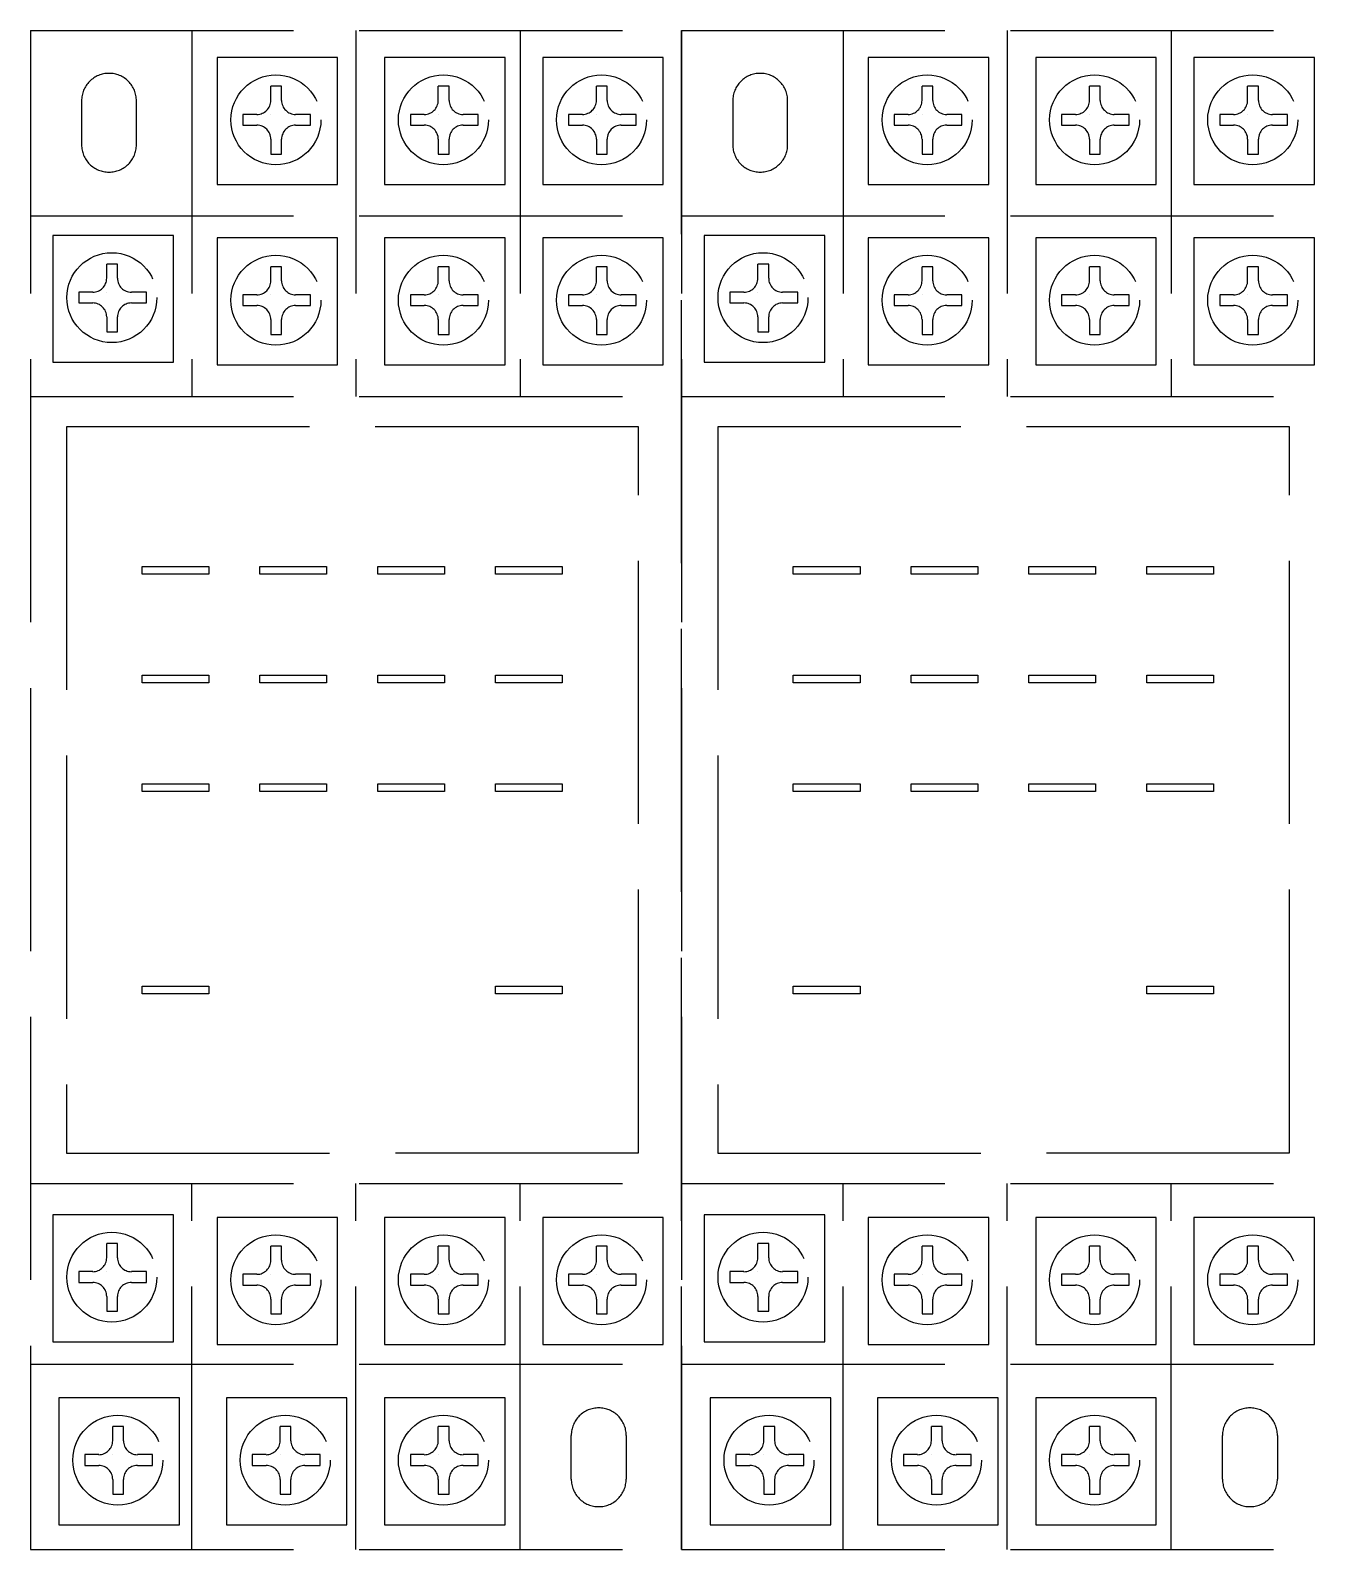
# Model space of a CAD drawing. Extents: x 384754 to 385554, y 356566 to 358766.
# Drawn here: x 385335.1 to 385394.1, y 357571.2 to 357640.5 of the extents above; entities that cross this region are included whole.
import ezdxf

# ---------------------------------------------------------------- set-up
doc = ezdxf.new("R2010")
doc.units = 0
doc.header["$MEASUREMENT"] = 0
doc.linetypes.add('ACAD_ISO02W100', pattern=[15, 12, -3])
doc.layers.add('文字', color=3, linetype='Continuous')

msp = doc.modelspace()

# ---------------------------------------------------------------- linework, layer by layer
at = {"layer": '文字', "color": 0, "linetype": 'ACAD_ISO02W100'}
for p, q in [((385335.089, 357640.544), (385335.089, 357571.244)), ((385335.089, 357640.544), (385364.789, 357640.544)), ((385342.454, 357640.544), (385342.454, 357623.851)), ((385349.939, 357640.544), (385349.939, 357623.851)), ((385357.425, 357640.544), (385357.425, 357623.851)), ((385364.789, 357571.244), (385364.789, 357640.544)), ((385364.789, 357640.544), (385364.789, 357571.244)), ((385364.789, 357640.544), (385394.489, 357640.544)), ((385372.154, 357640.544), (385372.154, 357623.851)), ((385379.639, 357640.544), (385379.639, 357623.851)), ((385387.125, 357640.544), (385387.125, 357623.851)), ((385346.547, 357637.994), (385346.055, 357637.994)), ((385346.055, 357637.348), (385346.055, 357637.994)), ((385346.547, 357637.348), (385346.547, 357637.994)), ((385354.185, 357637.994), (385353.692, 357637.994)), ((385353.692, 357637.348), (385353.692, 357637.994)), ((385354.185, 357637.348), (385354.185, 357637.994)), ((385361.397, 357637.994), (385360.905, 357637.994)), ((385360.905, 357637.348), (385360.905, 357637.994)), ((385361.397, 357637.348), (385361.397, 357637.994)), ((385376.247, 357637.994), (385375.755, 357637.994)), ((385375.755, 357637.348), (385375.755, 357637.994)), ((385376.247, 357637.348), (385376.247, 357637.994)), ((385383.885, 357637.994), (385383.392, 357637.994)), ((385383.392, 357637.348), (385383.392, 357637.994)), ((385383.885, 357637.348), (385383.885, 357637.994)), ((385391.097, 357637.994), (385390.605, 357637.994)), ((385390.605, 357637.348), (385390.605, 357637.994)), ((385391.097, 357637.348), (385391.097, 357637.994)), ((385345.418, 357636.712), (385344.781, 357636.712)), ((385344.781, 357636.712), (385344.781, 357636.219)), ((385346.055, 357636.712), (385346.055, 357636.712)), ((385347.872, 357636.712), (385347.183, 357636.712)), ((385347.872, 357636.219), (385347.872, 357636.712)), ((385353.056, 357636.712), (385352.419, 357636.712)), ((385352.419, 357636.712), (385352.419, 357636.219)), ((385353.692, 357636.712), (385353.692, 357636.712)), ((385355.51, 357636.712), (385354.821, 357636.712)), ((385355.51, 357636.219), (385355.51, 357636.712)), ((385360.268, 357636.712), (385359.631, 357636.712)), ((385359.631, 357636.712), (385359.631, 357636.219)), ((385360.905, 357636.712), (385360.905, 357636.712)), ((385362.722, 357636.712), (385362.033, 357636.712)), ((385362.722, 357636.219), (385362.722, 357636.712)), ((385375.118, 357636.712), (385374.481, 357636.712)), ((385374.481, 357636.712), (385374.481, 357636.219)), ((385375.755, 357636.712), (385375.755, 357636.712)), ((385377.572, 357636.712), (385376.883, 357636.712)), ((385377.572, 357636.219), (385377.572, 357636.712)), ((385382.756, 357636.712), (385382.119, 357636.712)), ((385382.119, 357636.712), (385382.119, 357636.219)), ((385383.392, 357636.712), (385383.392, 357636.712)), ((385385.21, 357636.712), (385384.521, 357636.712)), ((385385.21, 357636.219), (385385.21, 357636.712)), ((385389.968, 357636.712), (385389.331, 357636.712)), ((385389.331, 357636.712), (385389.331, 357636.219)), ((385390.605, 357636.712), (385390.605, 357636.712)), ((385392.422, 357636.712), (385391.733, 357636.712)), ((385392.422, 357636.219), (385392.422, 357636.712)), ((385344.781, 357636.219), (385345.418, 357636.219)), ((385347.183, 357636.219), (385347.872, 357636.219)), ((385352.419, 357636.219), (385353.056, 357636.219)), ((385354.821, 357636.219), (385355.51, 357636.219)), ((385359.631, 357636.219), (385360.268, 357636.219)), ((385362.033, 357636.219), (385362.722, 357636.219)), ((385374.481, 357636.219), (385375.118, 357636.219)), ((385376.883, 357636.219), (385377.572, 357636.219)), ((385382.119, 357636.219), (385382.756, 357636.219)), ((385384.521, 357636.219), (385385.21, 357636.219)), ((385389.331, 357636.219), (385389.968, 357636.219)), ((385391.733, 357636.219), (385392.422, 357636.219)), ((385346.055, 357635.583), (385346.055, 357634.903)), ((385346.547, 357634.903), (385346.547, 357635.583)), ((385353.692, 357635.583), (385353.692, 357634.903)), ((385354.185, 357634.903), (385354.185, 357635.583)), ((385360.905, 357635.583), (385360.905, 357634.903)), ((385361.397, 357634.903), (385361.397, 357635.583)), ((385375.755, 357635.583), (385375.755, 357634.903)), ((385376.247, 357634.903), (385376.247, 357635.583)), ((385383.392, 357635.583), (385383.392, 357634.903)), ((385383.885, 357634.903), (385383.885, 357635.583)), ((385390.605, 357635.583), (385390.605, 357634.903)), ((385391.097, 357634.903), (385391.097, 357635.583)), ((385346.055, 357634.903), (385346.547, 357634.903)), ((385353.692, 357634.903), (385354.185, 357634.903)), ((385360.905, 357634.903), (385361.397, 357634.903)), ((385375.755, 357634.903), (385376.247, 357634.903)), ((385383.392, 357634.903), (385383.885, 357634.903)), ((385390.605, 357634.903), (385391.097, 357634.903)), ((385335.089, 357632.078), (385364.789, 357632.078)), ((385364.789, 357632.078), (385394.489, 357632.078)), ((385339.061, 357629.885), (385338.569, 357629.885)), ((385338.569, 357629.239), (385338.569, 357629.885)), ((385339.061, 357629.239), (385339.061, 357629.885)), ((385346.547, 357629.766), (385346.055, 357629.766)), ((385346.055, 357629.12), (385346.055, 357629.766)), ((385346.547, 357629.12), (385346.547, 357629.766)), ((385354.185, 357629.766), (385353.692, 357629.766)), ((385353.692, 357629.12), (385353.692, 357629.766)), ((385354.185, 357629.12), (385354.185, 357629.766)), ((385361.397, 357629.766), (385360.905, 357629.766)), ((385360.905, 357629.12), (385360.905, 357629.766)), ((385361.397, 357629.12), (385361.397, 357629.766)), ((385368.761, 357629.885), (385368.269, 357629.885)), ((385368.269, 357629.239), (385368.269, 357629.885)), ((385368.761, 357629.239), (385368.761, 357629.885)), ((385376.247, 357629.766), (385375.755, 357629.766)), ((385375.755, 357629.12), (385375.755, 357629.766)), ((385376.247, 357629.12), (385376.247, 357629.766)), ((385383.885, 357629.766), (385383.392, 357629.766)), ((385383.392, 357629.12), (385383.392, 357629.766)), ((385383.885, 357629.12), (385383.885, 357629.766)), ((385391.097, 357629.766), (385390.605, 357629.766)), ((385390.605, 357629.12), (385390.605, 357629.766)), ((385391.097, 357629.12), (385391.097, 357629.766)), ((385337.933, 357628.603), (385337.296, 357628.603)), ((385337.296, 357628.603), (385337.296, 357628.111)), ((385338.569, 357628.603), (385338.569, 357628.603)), ((385340.387, 357628.603), (385339.698, 357628.603)), ((385340.387, 357628.111), (385340.387, 357628.603)), ((385345.418, 357628.484), (385344.781, 357628.484)), ((385344.781, 357628.484), (385344.781, 357627.992)), ((385346.055, 357628.484), (385346.055, 357628.484)), ((385347.872, 357628.484), (385347.183, 357628.484)), ((385347.872, 357627.992), (385347.872, 357628.484)), ((385353.056, 357628.484), (385352.419, 357628.484)), ((385352.419, 357628.484), (385352.419, 357627.992)), ((385353.692, 357628.484), (385353.692, 357628.484)), ((385355.51, 357628.484), (385354.821, 357628.484)), ((385355.51, 357627.992), (385355.51, 357628.484)), ((385360.268, 357628.484), (385359.631, 357628.484)), ((385359.631, 357628.484), (385359.631, 357627.992)), ((385360.905, 357628.484), (385360.905, 357628.484)), ((385362.722, 357628.484), (385362.033, 357628.484)), ((385362.722, 357627.992), (385362.722, 357628.484)), ((385367.633, 357628.603), (385366.996, 357628.603)), ((385366.996, 357628.603), (385366.996, 357628.111)), ((385368.269, 357628.603), (385368.269, 357628.603)), ((385370.087, 357628.603), (385369.398, 357628.603)), ((385370.087, 357628.111), (385370.087, 357628.603)), ((385375.118, 357628.484), (385374.481, 357628.484)), ((385374.481, 357628.484), (385374.481, 357627.992)), ((385375.755, 357628.484), (385375.755, 357628.484)), ((385377.572, 357628.484), (385376.883, 357628.484)), ((385377.572, 357627.992), (385377.572, 357628.484)), ((385382.756, 357628.484), (385382.119, 357628.484)), ((385382.119, 357628.484), (385382.119, 357627.992)), ((385383.392, 357628.484), (385383.392, 357628.484)), ((385385.21, 357628.484), (385384.521, 357628.484)), ((385385.21, 357627.992), (385385.21, 357628.484)), ((385389.968, 357628.484), (385389.331, 357628.484)), ((385389.331, 357628.484), (385389.331, 357627.992)), ((385390.605, 357628.484), (385390.605, 357628.484)), ((385392.422, 357628.484), (385391.733, 357628.484)), ((385392.422, 357627.992), (385392.422, 357628.484)), ((385337.296, 357628.111), (385337.933, 357628.111)), ((385339.698, 357628.111), (385340.387, 357628.111)), ((385344.781, 357627.992), (385345.418, 357627.992)), ((385347.183, 357627.992), (385347.872, 357627.992)), ((385352.419, 357627.992), (385353.056, 357627.992)), ((385354.821, 357627.992), (385355.51, 357627.992)), ((385359.631, 357627.992), (385360.268, 357627.992)), ((385362.033, 357627.992), (385362.722, 357627.992)), ((385366.996, 357628.111), (385367.633, 357628.111)), ((385369.398, 357628.111), (385370.087, 357628.111)), ((385374.481, 357627.992), (385375.118, 357627.992)), ((385376.883, 357627.992), (385377.572, 357627.992)), ((385382.119, 357627.992), (385382.756, 357627.992)), ((385384.521, 357627.992), (385385.21, 357627.992)), ((385389.331, 357627.992), (385389.968, 357627.992)), ((385391.733, 357627.992), (385392.422, 357627.992)), ((385338.569, 357627.474), (385338.569, 357626.794)), ((385339.061, 357626.794), (385339.061, 357627.474)), ((385346.055, 357627.355), (385346.055, 357626.675)), ((385346.547, 357626.675), (385346.547, 357627.355)), ((385353.692, 357627.355), (385353.692, 357626.675)), ((385354.185, 357626.675), (385354.185, 357627.355)), ((385360.905, 357627.355), (385360.905, 357626.675)), ((385361.397, 357626.675), (385361.397, 357627.355)), ((385368.269, 357627.474), (385368.269, 357626.794)), ((385368.761, 357626.794), (385368.761, 357627.474)), ((385375.755, 357627.355), (385375.755, 357626.675)), ((385376.247, 357626.675), (385376.247, 357627.355)), ((385383.392, 357627.355), (385383.392, 357626.675)), ((385383.885, 357626.675), (385383.885, 357627.355)), ((385390.605, 357627.355), (385390.605, 357626.675)), ((385391.097, 357626.675), (385391.097, 357627.355)), ((385338.569, 357626.794), (385339.061, 357626.794)), ((385346.055, 357626.675), (385346.547, 357626.675)), ((385353.692, 357626.675), (385354.185, 357626.675)), ((385360.905, 357626.675), (385361.397, 357626.675)), ((385368.269, 357626.794), (385368.761, 357626.794)), ((385375.755, 357626.675), (385376.247, 357626.675)), ((385383.392, 357626.675), (385383.885, 357626.675)), ((385390.605, 357626.675), (385391.097, 357626.675)), ((385335.089, 357623.851), (385364.789, 357623.851)), ((385364.789, 357623.851), (385394.489, 357623.851)), ((385335.089, 357587.938), (385364.789, 357587.938)), ((385342.454, 357571.244), (385342.454, 357587.938)), ((385349.939, 357571.244), (385349.939, 357587.938)), ((385357.425, 357571.244), (385357.425, 357587.938)), ((385364.789, 357587.938), (385394.489, 357587.938)), ((385372.154, 357571.244), (385372.154, 357587.938)), ((385379.639, 357571.244), (385379.639, 357587.938)), ((385387.125, 357571.244), (385387.125, 357587.938)), ((385339.061, 357585.204), (385338.569, 357585.204)), ((385338.569, 357584.559), (385338.569, 357585.204)), ((385339.061, 357584.559), (385339.061, 357585.204)), ((385346.547, 357585.085), (385346.055, 357585.085)), ((385346.055, 357584.44), (385346.055, 357585.085)), ((385346.547, 357584.44), (385346.547, 357585.085)), ((385354.185, 357585.085), (385353.692, 357585.085)), ((385353.692, 357584.44), (385353.692, 357585.085)), ((385354.185, 357584.44), (385354.185, 357585.085)), ((385361.397, 357585.085), (385360.905, 357585.085)), ((385360.905, 357584.44), (385360.905, 357585.085)), ((385361.397, 357584.44), (385361.397, 357585.085)), ((385368.761, 357585.204), (385368.269, 357585.204)), ((385368.269, 357584.559), (385368.269, 357585.204)), ((385368.761, 357584.559), (385368.761, 357585.204)), ((385376.247, 357585.085), (385375.755, 357585.085)), ((385375.755, 357584.44), (385375.755, 357585.085)), ((385376.247, 357584.44), (385376.247, 357585.085)), ((385383.885, 357585.085), (385383.392, 357585.085)), ((385383.392, 357584.44), (385383.392, 357585.085)), ((385383.885, 357584.44), (385383.885, 357585.085)), ((385391.097, 357585.085), (385390.605, 357585.085)), ((385390.605, 357584.44), (385390.605, 357585.085)), ((385391.097, 357584.44), (385391.097, 357585.085)), ((385337.933, 357583.923), (385337.296, 357583.923)), ((385337.296, 357583.923), (385337.296, 357583.43)), ((385338.569, 357583.923), (385338.569, 357583.923)), ((385340.387, 357583.923), (385339.698, 357583.923)), ((385340.387, 357583.43), (385340.387, 357583.923)), ((385367.633, 357583.923), (385366.996, 357583.923)), ((385366.996, 357583.923), (385366.996, 357583.43)), ((385368.269, 357583.923), (385368.269, 357583.923)), ((385370.087, 357583.923), (385369.398, 357583.923)), ((385370.087, 357583.43), (385370.087, 357583.923)), ((385337.296, 357583.43), (385337.933, 357583.43)), ((385339.698, 357583.43), (385340.387, 357583.43)), ((385345.418, 357583.804), (385344.781, 357583.804)), ((385344.781, 357583.804), (385344.781, 357583.311)), ((385344.781, 357583.311), (385345.418, 357583.311)), ((385346.055, 357583.804), (385346.055, 357583.804)), ((385347.872, 357583.804), (385347.183, 357583.804)), ((385347.183, 357583.311), (385347.872, 357583.311)), ((385347.872, 357583.311), (385347.872, 357583.804)), ((385353.056, 357583.804), (385352.419, 357583.804)), ((385352.419, 357583.804), (385352.419, 357583.311)), ((385352.419, 357583.311), (385353.056, 357583.311)), ((385353.692, 357583.804), (385353.692, 357583.804)), ((385355.51, 357583.804), (385354.821, 357583.804)), ((385354.821, 357583.311), (385355.51, 357583.311)), ((385355.51, 357583.311), (385355.51, 357583.804)), ((385360.268, 357583.804), (385359.631, 357583.804)), ((385359.631, 357583.804), (385359.631, 357583.311)), ((385359.631, 357583.311), (385360.268, 357583.311)), ((385360.905, 357583.804), (385360.905, 357583.804)), ((385362.722, 357583.804), (385362.033, 357583.804)), ((385362.033, 357583.311), (385362.722, 357583.311)), ((385362.722, 357583.311), (385362.722, 357583.804)), ((385366.996, 357583.43), (385367.633, 357583.43)), ((385369.398, 357583.43), (385370.087, 357583.43)), ((385375.118, 357583.804), (385374.481, 357583.804)), ((385374.481, 357583.804), (385374.481, 357583.311)), ((385374.481, 357583.311), (385375.118, 357583.311)), ((385375.755, 357583.804), (385375.755, 357583.804)), ((385377.572, 357583.804), (385376.883, 357583.804)), ((385376.883, 357583.311), (385377.572, 357583.311)), ((385377.572, 357583.311), (385377.572, 357583.804)), ((385382.756, 357583.804), (385382.119, 357583.804)), ((385382.119, 357583.804), (385382.119, 357583.311)), ((385382.119, 357583.311), (385382.756, 357583.311)), ((385383.392, 357583.804), (385383.392, 357583.804)), ((385385.21, 357583.804), (385384.521, 357583.804)), ((385384.521, 357583.311), (385385.21, 357583.311)), ((385385.21, 357583.311), (385385.21, 357583.804)), ((385389.968, 357583.804), (385389.331, 357583.804)), ((385389.331, 357583.804), (385389.331, 357583.311)), ((385389.331, 357583.311), (385389.968, 357583.311)), ((385390.605, 357583.804), (385390.605, 357583.804)), ((385392.422, 357583.804), (385391.733, 357583.804)), ((385391.733, 357583.311), (385392.422, 357583.311)), ((385392.422, 357583.311), (385392.422, 357583.804)), ((385338.569, 357582.794), (385338.569, 357582.114)), ((385339.061, 357582.114), (385339.061, 357582.794)), ((385346.055, 357582.675), (385346.055, 357581.995)), ((385346.547, 357581.995), (385346.547, 357582.675)), ((385353.692, 357582.675), (385353.692, 357581.995)), ((385354.185, 357581.995), (385354.185, 357582.675)), ((385360.905, 357582.675), (385360.905, 357581.995)), ((385361.397, 357581.995), (385361.397, 357582.675)), ((385368.269, 357582.794), (385368.269, 357582.114)), ((385368.761, 357582.114), (385368.761, 357582.794)), ((385375.755, 357582.675), (385375.755, 357581.995)), ((385376.247, 357581.995), (385376.247, 357582.675)), ((385383.392, 357582.675), (385383.392, 357581.995)), ((385383.885, 357581.995), (385383.885, 357582.675)), ((385390.605, 357582.675), (385390.605, 357581.995)), ((385391.097, 357581.995), (385391.097, 357582.675)), ((385338.569, 357582.114), (385339.061, 357582.114)), ((385346.055, 357581.995), (385346.547, 357581.995)), ((385353.692, 357581.995), (385354.185, 357581.995)), ((385360.905, 357581.995), (385361.397, 357581.995)), ((385368.269, 357582.114), (385368.761, 357582.114)), ((385375.755, 357581.995), (385376.247, 357581.995)), ((385383.392, 357581.995), (385383.885, 357581.995)), ((385390.605, 357581.995), (385391.097, 357581.995)), ((385335.089, 357579.71), (385364.789, 357579.71)), ((385364.789, 357579.71), (385394.489, 357579.71)), ((385339.335, 357576.858), (385338.842, 357576.858)), ((385338.842, 357576.212), (385338.842, 357576.858)), ((385339.335, 357576.212), (385339.335, 357576.858)), ((385346.972, 357576.858), (385346.48, 357576.858)), ((385346.48, 357576.212), (385346.48, 357576.858)), ((385346.972, 357576.212), (385346.972, 357576.858)), ((385354.185, 357576.858), (385353.692, 357576.858)), ((385353.692, 357576.212), (385353.692, 357576.858)), ((385354.185, 357576.212), (385354.185, 357576.858)), ((385369.035, 357576.858), (385368.542, 357576.858)), ((385368.542, 357576.212), (385368.542, 357576.858)), ((385369.035, 357576.212), (385369.035, 357576.858)), ((385376.672, 357576.858), (385376.18, 357576.858)), ((385376.18, 357576.212), (385376.18, 357576.858)), ((385376.672, 357576.212), (385376.672, 357576.858)), ((385383.885, 357576.858), (385383.392, 357576.858)), ((385383.392, 357576.212), (385383.392, 357576.858)), ((385383.885, 357576.212), (385383.885, 357576.858)), ((385338.206, 357575.576), (385337.569, 357575.576)), ((385337.569, 357575.576), (385337.569, 357575.083)), ((385338.842, 357575.576), (385338.842, 357575.576)), ((385340.66, 357575.576), (385339.971, 357575.576)), ((385340.66, 357575.083), (385340.66, 357575.576)), ((385345.843, 357575.576), (385345.207, 357575.576)), ((385345.207, 357575.576), (385345.207, 357575.083)), ((385346.48, 357575.576), (385346.48, 357575.576)), ((385348.298, 357575.576), (385347.609, 357575.576)), ((385348.298, 357575.083), (385348.298, 357575.576)), ((385353.056, 357575.576), (385352.419, 357575.576)), ((385352.419, 357575.576), (385352.419, 357575.083)), ((385353.692, 357575.576), (385353.692, 357575.576)), ((385355.51, 357575.576), (385354.821, 357575.576)), ((385355.51, 357575.083), (385355.51, 357575.576)), ((385367.906, 357575.576), (385367.269, 357575.576)), ((385367.269, 357575.576), (385367.269, 357575.083)), ((385368.542, 357575.576), (385368.542, 357575.576)), ((385370.36, 357575.576), (385369.671, 357575.576)), ((385370.36, 357575.083), (385370.36, 357575.576)), ((385375.543, 357575.576), (385374.907, 357575.576)), ((385374.907, 357575.576), (385374.907, 357575.083)), ((385376.18, 357575.576), (385376.18, 357575.576)), ((385377.998, 357575.576), (385377.309, 357575.576)), ((385377.998, 357575.083), (385377.998, 357575.576)), ((385382.756, 357575.576), (385382.119, 357575.576)), ((385382.119, 357575.576), (385382.119, 357575.083)), ((385383.392, 357575.576), (385383.392, 357575.576)), ((385385.21, 357575.576), (385384.521, 357575.576)), ((385385.21, 357575.083), (385385.21, 357575.576)), ((385337.569, 357575.083), (385338.206, 357575.083)), ((385339.971, 357575.083), (385340.66, 357575.083)), ((385345.207, 357575.083), (385345.843, 357575.083)), ((385347.609, 357575.083), (385348.298, 357575.083)), ((385352.419, 357575.083), (385353.056, 357575.083)), ((385354.821, 357575.083), (385355.51, 357575.083)), ((385367.269, 357575.083), (385367.906, 357575.083)), ((385369.671, 357575.083), (385370.36, 357575.083)), ((385374.907, 357575.083), (385375.543, 357575.083)), ((385377.309, 357575.083), (385377.998, 357575.083)), ((385382.119, 357575.083), (385382.756, 357575.083)), ((385384.521, 357575.083), (385385.21, 357575.083)), ((385338.842, 357574.447), (385338.842, 357573.767)), ((385339.335, 357573.767), (385339.335, 357574.447)), ((385346.48, 357574.447), (385346.48, 357573.767)), ((385346.972, 357573.767), (385346.972, 357574.447)), ((385353.692, 357574.447), (385353.692, 357573.767)), ((385354.185, 357573.767), (385354.185, 357574.447)), ((385368.542, 357574.447), (385368.542, 357573.767)), ((385369.035, 357573.767), (385369.035, 357574.447)), ((385376.18, 357574.447), (385376.18, 357573.767)), ((385376.672, 357573.767), (385376.672, 357574.447)), ((385383.392, 357574.447), (385383.392, 357573.767)), ((385383.885, 357573.767), (385383.885, 357574.447)), ((385338.842, 357573.767), (385339.335, 357573.767)), ((385346.48, 357573.767), (385346.972, 357573.767)), ((385353.692, 357573.767), (385354.185, 357573.767)), ((385368.542, 357573.767), (385369.035, 357573.767)), ((385376.18, 357573.767), (385376.672, 357573.767)), ((385383.392, 357573.767), (385383.885, 357573.767)), ((385335.089, 357571.244), (385364.789, 357571.244)), ((385335.089, 357571.244), (385364.789, 357571.244)), ((385364.789, 357571.244), (385394.489, 357571.244)), ((385364.789, 357571.244), (385394.489, 357571.244))]:
    msp.add_line(p, q, dxfattribs=at)
for points in [[(385343.605, 357633.517), (385349.102, 357633.517), (385349.102, 357639.303), (385343.605, 357639.303)], [(385351.243, 357633.517), (385356.739, 357633.517), (385356.739, 357639.303), (385351.243, 357639.303)], [(385358.455, 357633.517), (385363.952, 357633.517), (385363.952, 357639.303), (385358.455, 357639.303)], [(385373.305, 357633.517), (385378.802, 357633.517), (385378.802, 357639.303), (385373.305, 357639.303)], [(385380.943, 357633.517), (385386.439, 357633.517), (385386.439, 357639.303), (385380.943, 357639.303)], [(385388.155, 357633.517), (385393.652, 357633.517), (385393.652, 357639.303), (385388.155, 357639.303)], [(385336.12, 357625.408), (385341.616, 357625.408), (385341.616, 357631.194), (385336.12, 357631.194)], [(385343.605, 357625.289), (385349.102, 357625.289), (385349.102, 357631.075), (385343.605, 357631.075)], [(385351.243, 357625.289), (385356.739, 357625.289), (385356.739, 357631.075), (385351.243, 357631.075)], [(385358.455, 357625.289), (385363.952, 357625.289), (385363.952, 357631.075), (385358.455, 357631.075)], [(385365.82, 357625.408), (385371.316, 357625.408), (385371.316, 357631.194), (385365.82, 357631.194)], [(385373.305, 357625.289), (385378.802, 357625.289), (385378.802, 357631.075), (385373.305, 357631.075)], [(385380.943, 357625.289), (385386.439, 357625.289), (385386.439, 357631.075), (385380.943, 357631.075)], [(385388.155, 357625.289), (385393.652, 357625.289), (385393.652, 357631.075), (385388.155, 357631.075)], [(385336.736, 357589.325), (385362.818, 357589.348), (385362.819, 357622.463), (385336.736, 357622.463)], [(385366.436, 357589.325), (385392.518, 357589.348), (385392.519, 357622.463), (385366.436, 357622.463)], [(385340.185, 357616.087), (385343.23, 357616.087), (385343.23, 357615.738), (385340.185, 357615.738)], [(385345.557, 357616.087), (385348.602, 357616.087), (385348.602, 357615.738), (385345.557, 357615.738)], [(385350.929, 357616.087), (385353.974, 357616.087), (385353.974, 357615.738), (385350.929, 357615.738)], [(385356.301, 357616.087), (385359.346, 357616.087), (385359.346, 357615.738), (385356.301, 357615.738)], [(385369.885, 357616.087), (385372.93, 357616.087), (385372.93, 357615.738), (385369.885, 357615.738)], [(385375.257, 357616.087), (385378.302, 357616.087), (385378.302, 357615.738), (385375.257, 357615.738)], [(385380.629, 357616.087), (385383.674, 357616.087), (385383.674, 357615.738), (385380.629, 357615.738)], [(385386.001, 357616.087), (385389.046, 357616.087), (385389.046, 357615.738), (385386.001, 357615.738)], [(385340.185, 357611.132), (385343.23, 357611.132), (385343.23, 357610.783), (385340.185, 357610.783)], [(385345.557, 357611.132), (385348.602, 357611.132), (385348.602, 357610.783), (385345.557, 357610.783)], [(385350.929, 357611.132), (385353.974, 357611.132), (385353.974, 357610.783), (385350.929, 357610.783)], [(385356.301, 357611.132), (385359.346, 357611.132), (385359.346, 357610.783), (385356.301, 357610.783)], [(385369.885, 357611.132), (385372.93, 357611.132), (385372.93, 357610.783), (385369.885, 357610.783)], [(385375.257, 357611.132), (385378.302, 357611.132), (385378.302, 357610.783), (385375.257, 357610.783)], [(385380.629, 357611.132), (385383.674, 357611.132), (385383.674, 357610.783), (385380.629, 357610.783)], [(385386.001, 357611.132), (385389.046, 357611.132), (385389.046, 357610.783), (385386.001, 357610.783)], [(385340.185, 357606.177), (385343.23, 357606.177), (385343.23, 357605.828), (385340.185, 357605.828)], [(385345.557, 357606.177), (385348.602, 357606.177), (385348.602, 357605.828), (385345.557, 357605.828)], [(385350.929, 357606.177), (385353.974, 357606.177), (385353.974, 357605.828), (385350.929, 357605.828)], [(385356.301, 357606.177), (385359.346, 357606.177), (385359.346, 357605.828), (385356.301, 357605.828)], [(385369.885, 357606.177), (385372.93, 357606.177), (385372.93, 357605.828), (385369.885, 357605.828)], [(385375.257, 357606.177), (385378.302, 357606.177), (385378.302, 357605.828), (385375.257, 357605.828)], [(385380.629, 357606.177), (385383.674, 357606.177), (385383.674, 357605.828), (385380.629, 357605.828)], [(385386.001, 357606.177), (385389.046, 357606.177), (385389.046, 357605.828), (385386.001, 357605.828)], [(385340.185, 357596.948), (385343.23, 357596.948), (385343.23, 357596.599), (385340.185, 357596.599)], [(385356.301, 357596.948), (385359.346, 357596.948), (385359.346, 357596.599), (385356.301, 357596.599)], [(385369.885, 357596.948), (385372.93, 357596.948), (385372.93, 357596.599), (385369.885, 357596.599)], [(385386.001, 357596.948), (385389.046, 357596.948), (385389.046, 357596.599), (385386.001, 357596.599)], [(385336.12, 357580.727), (385341.616, 357580.727), (385341.616, 357586.514), (385336.12, 357586.514)], [(385343.605, 357580.608), (385349.102, 357580.608), (385349.102, 357586.395), (385343.605, 357586.395)], [(385351.243, 357580.608), (385356.739, 357580.608), (385356.739, 357586.395), (385351.243, 357586.395)], [(385358.455, 357580.608), (385363.952, 357580.608), (385363.952, 357586.395), (385358.455, 357586.395)], [(385365.82, 357580.727), (385371.316, 357580.727), (385371.316, 357586.514), (385365.82, 357586.514)], [(385373.305, 357580.608), (385378.802, 357580.608), (385378.802, 357586.395), (385373.305, 357586.395)], [(385380.943, 357580.608), (385386.439, 357580.608), (385386.439, 357586.395), (385380.943, 357586.395)], [(385388.155, 357580.608), (385393.652, 357580.608), (385393.652, 357586.395), (385388.155, 357586.395)], [(385336.393, 357572.381), (385341.889, 357572.381), (385341.889, 357578.167), (385336.393, 357578.167)], [(385344.03, 357572.381), (385349.527, 357572.381), (385349.527, 357578.167), (385344.03, 357578.167)], [(385351.243, 357572.381), (385356.739, 357572.381), (385356.739, 357578.167), (385351.243, 357578.167)], [(385366.093, 357572.381), (385371.589, 357572.381), (385371.589, 357578.167), (385366.093, 357578.167)], [(385373.73, 357572.381), (385379.227, 357572.381), (385379.227, 357578.167), (385373.73, 357578.167)], [(385380.943, 357572.381), (385386.439, 357572.381), (385386.439, 357578.167), (385380.943, 357578.167)]]:
    msp.add_lwpolyline(points, close=True, dxfattribs=at)
for points in [[(385338.675, 357634.08), (385338.675, 357634.08, 0.414214), (385339.927, 357635.332), (385339.927, 357637.332, 0.414214), (385338.675, 357638.584), (385338.675, 357638.584, 0.414214), (385337.422, 357637.332), (385337.422, 357635.332, 0.414214)], [(385368.375, 357634.08), (385368.375, 357634.08, 0.414214), (385369.627, 357635.332), (385369.627, 357637.332, 0.414214), (385368.375, 357638.584), (385368.375, 357638.584, 0.414214), (385367.122, 357637.332), (385367.122, 357635.332, 0.414214)], [(385361.01, 357577.709), (385361.01, 357577.709, -0.414214), (385362.263, 357576.456), (385362.263, 357574.457, -0.414214), (385361.01, 357573.204), (385361.01, 357573.204, -0.414214), (385359.758, 357574.457), (385359.758, 357576.456, -0.414214)], [(385390.71, 357577.709), (385390.71, 357577.709, -0.414214), (385391.963, 357576.456), (385391.963, 357574.457, -0.414214), (385390.71, 357573.204), (385390.71, 357573.204, -0.414214), (385389.458, 357574.457), (385389.458, 357576.456, -0.414214)]]:
    msp.add_lwpolyline(points, format="xyb", close=True, dxfattribs=at)
for centre in [(385346.288, 357636.462), (385353.926, 357636.462), (385361.138, 357636.462), (385375.988, 357636.462), (385383.626, 357636.462), (385390.838, 357636.462), (385338.803, 357628.353), (385346.288, 357628.234), (385353.926, 357628.234), (385361.138, 357628.234), (385368.503, 357628.353), (385375.988, 357628.234), (385383.626, 357628.234), (385390.838, 357628.234), (385338.803, 357583.673), (385346.288, 357583.554), (385353.926, 357583.554), (385361.138, 357583.554), (385368.503, 357583.673), (385375.988, 357583.554), (385383.626, 357583.554), (385390.838, 357583.554), (385339.076, 357575.326), (385346.714, 357575.326), (385353.926, 357575.326), (385368.776, 357575.326), (385376.414, 357575.326), (385383.626, 357575.326)]:
    msp.add_circle(centre, 2.051, dxfattribs=at)
for centre, start, end in [((385345.418, 357637.348), 270, 0), ((385347.183, 357637.348), 180, 270), ((385353.056, 357637.348), 270, 0), ((385354.821, 357637.348), 180, 270), ((385360.268, 357637.348), 270, 0), ((385362.033, 357637.348), 180, 270), ((385375.118, 357637.348), 270, 0), ((385376.883, 357637.348), 180, 270), ((385382.756, 357637.348), 270, 0), ((385384.521, 357637.348), 180, 270), ((385389.968, 357637.348), 270, 0), ((385391.733, 357637.348), 180, 270), ((385345.418, 357635.583), 0, 90), ((385347.183, 357635.583), 90, 180), ((385353.056, 357635.583), 0, 90), ((385354.821, 357635.583), 90, 180), ((385360.268, 357635.583), 0, 90), ((385362.033, 357635.583), 90, 180), ((385375.118, 357635.583), 0, 90), ((385376.883, 357635.583), 90, 180), ((385382.756, 357635.583), 0, 90), ((385384.521, 357635.583), 90, 180), ((385389.968, 357635.583), 0, 90), ((385391.733, 357635.583), 90, 180), ((385337.933, 357629.239), 270, 0), ((385339.698, 357629.239), 180, 270), ((385345.418, 357629.12), 270, 0), ((385347.183, 357629.12), 180, 270), ((385353.056, 357629.12), 270, 0), ((385354.821, 357629.12), 180, 270), ((385360.268, 357629.12), 270, 0), ((385362.033, 357629.12), 180, 270), ((385367.633, 357629.239), 270, 0), ((385369.398, 357629.239), 180, 270), ((385375.118, 357629.12), 270, 0), ((385376.883, 357629.12), 180, 270), ((385382.756, 357629.12), 270, 0), ((385384.521, 357629.12), 180, 270), ((385389.968, 357629.12), 270, 0), ((385391.733, 357629.12), 180, 270), ((385337.933, 357627.474), 0, 90), ((385339.698, 357627.474), 90, 180), ((385345.418, 357627.355), 0, 90), ((385347.183, 357627.355), 90, 180), ((385353.056, 357627.355), 0, 90), ((385354.821, 357627.355), 90, 180), ((385360.268, 357627.355), 0, 90), ((385362.033, 357627.355), 90, 180), ((385367.633, 357627.474), 0, 90), ((385369.398, 357627.474), 90, 180), ((385375.118, 357627.355), 0, 90), ((385376.883, 357627.355), 90, 180), ((385382.756, 357627.355), 0, 90), ((385384.521, 357627.355), 90, 180), ((385389.968, 357627.355), 0, 90), ((385391.733, 357627.355), 90, 180), ((385337.933, 357584.559), 270, 0), ((385339.698, 357584.559), 180, 270), ((385367.633, 357584.559), 270, 0), ((385369.398, 357584.559), 180, 270), ((385345.418, 357584.44), 270, 0), ((385347.183, 357584.44), 180, 270), ((385353.056, 357584.44), 270, 0), ((385354.821, 357584.44), 180, 270), ((385360.268, 357584.44), 270, 0), ((385362.033, 357584.44), 180, 270), ((385375.118, 357584.44), 270, 0), ((385376.883, 357584.44), 180, 270), ((385382.756, 357584.44), 270, 0), ((385384.521, 357584.44), 180, 270), ((385389.968, 357584.44), 270, 0), ((385391.733, 357584.44), 180, 270), ((385337.933, 357582.794), 0, 90), ((385339.698, 357582.794), 90, 180), ((385345.418, 357582.675), 0, 90), ((385347.183, 357582.675), 90, 180), ((385353.056, 357582.675), 0, 90), ((385354.821, 357582.675), 90, 180), ((385360.268, 357582.675), 0, 90), ((385362.033, 357582.675), 90, 180), ((385367.633, 357582.794), 0, 90), ((385369.398, 357582.794), 90, 180), ((385375.118, 357582.675), 0, 90), ((385376.883, 357582.675), 90, 180), ((385382.756, 357582.675), 0, 90), ((385384.521, 357582.675), 90, 180), ((385389.968, 357582.675), 0, 90), ((385391.733, 357582.675), 90, 180), ((385338.206, 357576.212), 270, 0), ((385339.971, 357576.212), 180, 270), ((385345.843, 357576.212), 270, 0), ((385347.609, 357576.212), 180, 270), ((385353.056, 357576.212), 270, 0), ((385354.821, 357576.212), 180, 270), ((385367.906, 357576.212), 270, 0), ((385369.671, 357576.212), 180, 270), ((385375.543, 357576.212), 270, 0), ((385377.309, 357576.212), 180, 270), ((385382.756, 357576.212), 270, 0), ((385384.521, 357576.212), 180, 270), ((385338.206, 357574.447), 0, 90), ((385339.971, 357574.447), 90, 180), ((385345.843, 357574.447), 0, 90), ((385347.609, 357574.447), 90, 180), ((385353.056, 357574.447), 0, 90), ((385354.821, 357574.447), 90, 180), ((385367.906, 357574.447), 0, 90), ((385369.671, 357574.447), 90, 180), ((385375.543, 357574.447), 0, 90), ((385377.309, 357574.447), 90, 180), ((385382.756, 357574.447), 0, 90), ((385384.521, 357574.447), 90, 180)]:
    msp.add_arc(centre, 0.637, start, end, dxfattribs=at)

doc.saveas('drawing.dxf')
